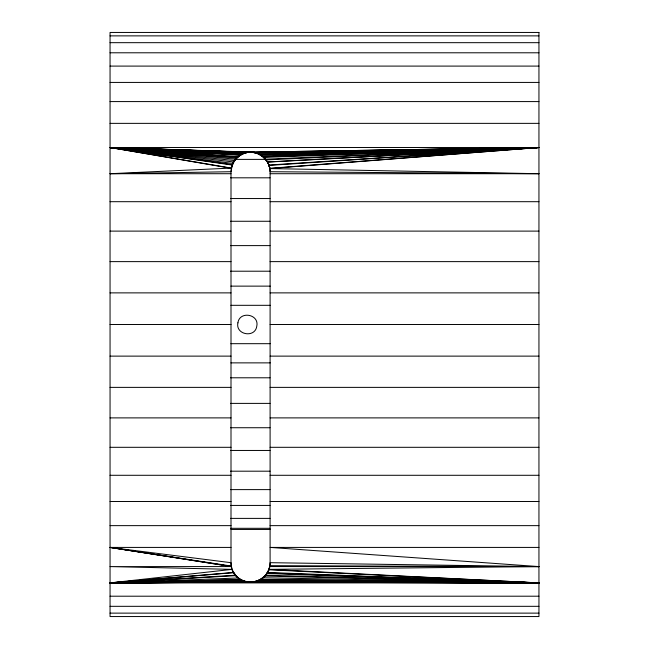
<?xml version="1.0" encoding="UTF-8"?>
<svg xmlns="http://www.w3.org/2000/svg" width="649" height="649" viewBox="0 0 649 649"><rect width="100%" height="100%" fill="white"/><g stroke="black" fill="none" stroke-linecap="round" stroke-linejoin="round"><path stroke-width="0.97" d="M269.051 165.406L269.773 168.326L538.946 147.501L257.142 153.318L251.463 152.191L538.946 147.501L269.051 165.406L269.846 168.562L538.946 147.501L110.054 147.501L232.829 163.467L231.393 167.831L231.003 171.717L231.003 562.683C230.46 588.327 270.519 588.189 270.098 562.683L270.098 171.717C270.414 160.619 259.884 151.055 248.924 152.239L110.054 147.501L231.32 168.326C232.707 159.792 240.3 152.864 248.924 152.239C243.302 152.685 238.086 155.752 234.727 160.238L237.583 157.099L110.054 147.501L231.344 168.083L110.054 173.713L231.003 173.713M268.921 569.368L538.946 566.585L269.684 566.577L269.806 566.074L268.767 569.765L538.946 582.907L251.528 582.21L110.054 582.907L233.745 572.678L235.579 575.249L233.64 572.45L110.054 582.907L245.225 581.496C239.278 579.8 234.33 575.168 232.18 569.368L110.054 582.907L538.946 582.907L267.169 572.978L268.921 569.368L538.946 582.907L262.967 577.788C267.42 574.105 270.065 568.435 270.098 562.683L538.946 566.585L270.098 547.415L538.946 547.415M231.393 167.831L233.681 161.982L110.054 147.501L254.546 152.199M232.456 164.319L233.681 161.982L232.237 165.057L110.054 147.501L247.61 152.393M234.386 160.822L232.886 163.353M110.054 173.713L231.003 171.717L232.326 164.643L110.054 147.501L236.561 158.072L233.697 161.99L234.5 160.563L110.054 147.501L248.924 152.239M265.522 575.249L260.322 579.614L253.946 581.918L538.946 582.907L264.816 576.044L267.477 572.459L266.836 573.497L538.946 582.907L250.555 582.218L253.946 581.934L251.771 582.194M256.412 152.483L253.946 152.483L538.946 147.501L267.437 161.974L262.018 155.882L538.946 147.501L268.889 165.049L267.575 162.112L538.946 147.501L251.463 152.191M235.473 159.394L239.887 155.338L110.054 147.501L235.628 159.2M237.112 157.52L242.345 153.975L110.054 147.501L238.021 156.79M253.264 582.039L258.407 580.579L263.113 577.659L260.695 579.395L538.946 582.907L267.437 572.434M240.803 154.835L242.685 153.821L110.054 147.501L240.803 154.835L245.135 152.937L110.054 147.501L243.878 153.391L242.077 154.105M257.239 581.05L256.314 581.366L538.946 582.907L257.231 581.033L254.789 581.764L538.946 582.907L260.314 579.589L258.407 580.579L538.946 582.907L265.482 575.209M260.322 579.614L258.124 580.701L538.946 582.907M243.87 153.367L247.164 152.491L245.144 152.361M244.219 153.229L247.164 152.491M250.417 152.174L248.494 152.28L250.555 152.207M235.92 575.647L110.054 582.907L248.535 582.129C243.537 581.536 238.816 579.127 235.611 575.225L110.054 582.907L247.164 581.918M262.018 155.882L265.49 159.192L538.946 147.501L259.438 154.308L256.623 153.14L263.072 156.709L259.438 154.308M238.386 577.983L110.054 582.907L248.129 582.08M263.859 157.399L538.946 147.501L260.298 154.835L260.784 155.062M263.096 156.774L538.946 147.501L266.122 159.905L265.49 159.192M243.261 580.823L110.054 582.907L240.795 579.589L110.054 582.907L243.87 581.033L246.433 581.796M110.054 35.873L538.946 35.873M110.054 42.68L538.946 42.68M110.054 52.788L538.946 52.788M110.054 66.093L538.946 66.093M110.054 82.423L538.946 82.423M110.054 101.585L538.946 101.585M110.054 123.359L538.946 123.359M234.589 159.386L265.976 159.386M270.098 173.713L538.946 173.713L269.846 168.562M230.541 177.81L270.025 177.81M230.541 198.545L270.025 198.545M110.054 201.693L231.003 201.693M270.098 201.693L538.946 201.693M230.541 221.268L270.025 221.268M110.054 231.109L231.003 231.109M270.098 231.109L538.946 231.109M230.541 245.614L270.025 245.614M110.054 261.628L231.003 261.628M270.098 261.628L538.946 261.628M230.541 271.209L270.025 271.209M230.898 286.128L270.26 286.128M110.054 292.877L231.003 292.877M270.098 292.877L538.946 292.877M230.898 305.314L270.26 305.314M110.054 324.5L231.003 324.5M270.098 324.5L538.946 324.5M230.898 343.686L270.26 343.686M110.054 356.123L231.003 356.123M270.098 356.123L538.946 356.123M230.898 362.872L270.26 362.872M230.541 377.791L270.025 377.791M110.054 387.372L231.003 387.372M270.098 387.372L538.946 387.372M230.541 403.386L270.025 403.386M110.054 417.891L231.003 417.891M270.098 417.891L538.946 417.891M230.541 427.732L270.025 427.732M110.054 447.307L231.003 447.307M270.098 447.307L538.946 447.307M230.541 450.455L270.025 450.455M230.541 471.19L270.025 471.19M110.054 475.287L231.003 475.287M270.098 475.287L538.946 475.287M230.541 489.614L270.025 489.614M110.054 501.499L231.003 501.499M270.098 501.499L538.946 501.499M230.541 505.425L270.025 505.425M230.541 518.389L270.025 518.389M110.054 525.641L231.003 525.641M270.098 525.641L538.946 525.641M230.541 528.302L270.025 528.302M231.003 529.454L270.098 529.454M110.054 547.415L231.369 566.463L231.003 562.683L110.054 547.415L231.336 566.074L232.18 569.368L110.054 566.585L231.401 566.577L110.054 547.415L231.003 547.415M110.054 596.204L538.946 596.204M110.054 606.32L538.946 606.32M110.054 613.127L538.946 613.127M538.946 173.713L270.098 171.717L269.773 168.326M250.692 152.174L252.526 152.272M250.555 582.234L247.155 581.934L250.019 582.226M253.946 152.483L257.142 153.318L254.619 152.604M254.392 152.556L257.142 153.318M266.025 159.776L268.727 164.522L269.749 168.026L268.889 165.049M267.842 162.591L267.469 161.95L268.727 164.522L267.575 162.112M237.915 322.837C235.246 334.892 255.171 338.405 256.785 326.163C259.454 314.108 239.53 310.595 237.915 322.837M269.781 566.074L538.946 566.585L269.781 566.074M538.946 32.45L110.054 32.45L110.054 616.55L538.946 616.55L538.946 32.45"/></g></svg>
